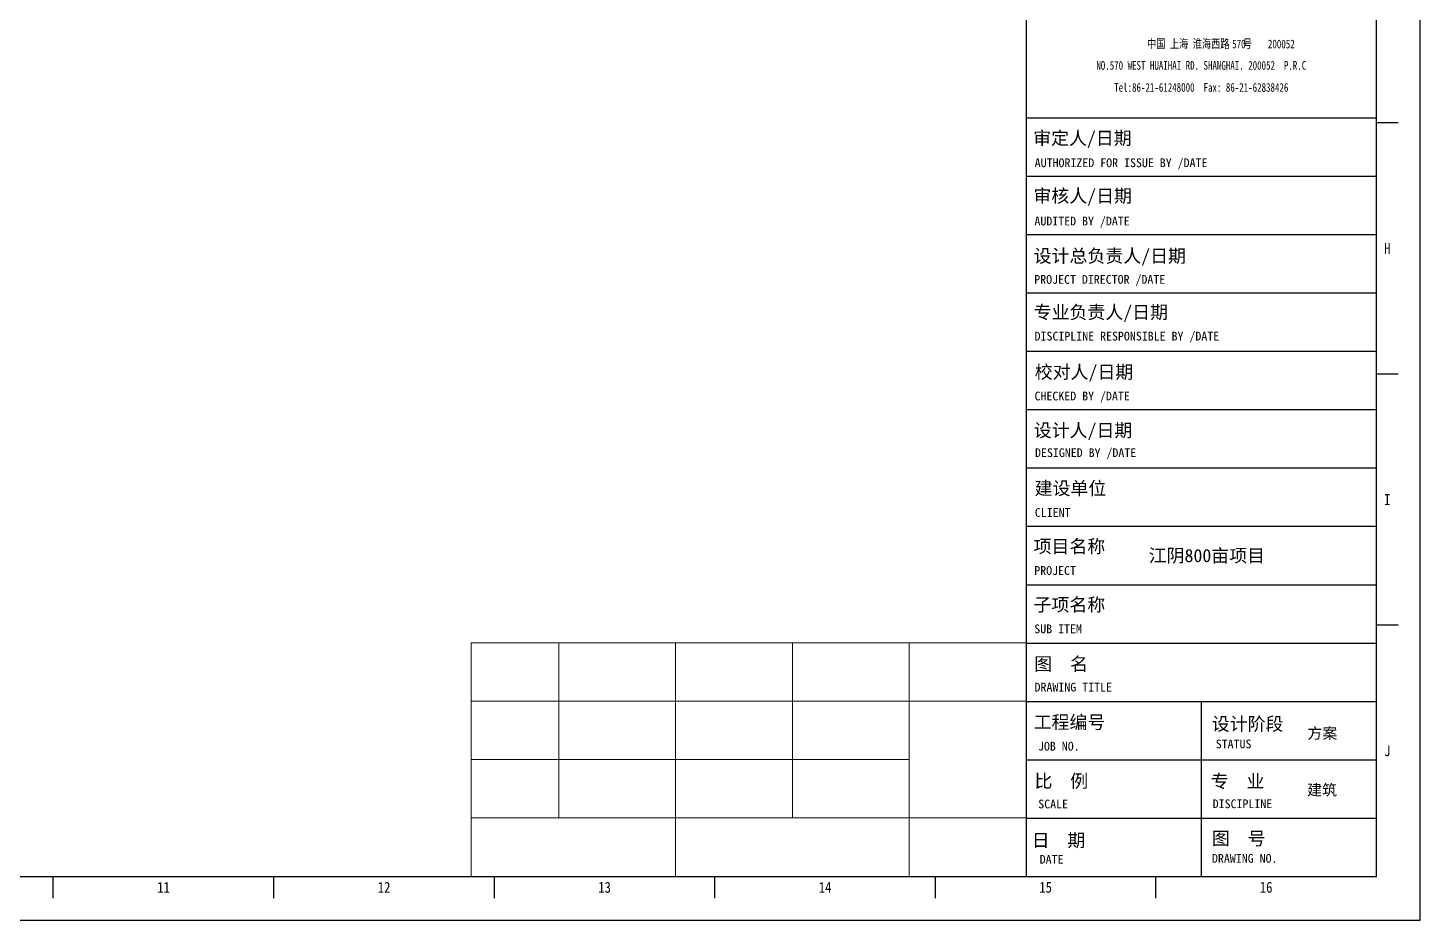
# Model space of a CAD drawing. Extents: x 208319 to 271319, y 1003 to 45500.
# Drawn here: x 247492 to 271319, y 1003 to 16279 of the extents above; entities that cross this region are included whole.
import ezdxf
from ezdxf.enums import TextEntityAlignment as Align

# ---------------------------------------------------------------- set-up
doc = ezdxf.new("R2010")
doc.units = 0
doc.header["$LTSCALE"] = 1000
doc.header["$MEASUREMENT"] = 0
doc.layers.add('tk', color=253, linetype='Continuous')
doc.layers.add('面积', color=190, linetype='Continuous', lineweight=5)
doc.styles.add('TKZ1', font='SIMHEI.TTF', dxfattribs={"width": 0.7})
doc.styles.add('图签栏', font='SimSun.ttf')

# ---------------------------------------------------------------- blocks, each defined once
blk = doc.blocks.new('fasdf')
for p, q in [((405843.7210327036, 689095.5493011763), (405843.7210327036, 733592.5766485762)), ((399101.7471909412, 732843.4684440745), (399101.7471909412, 689844.657505678)), ((405094.6128280855, 689844.657505678), (405094.6128280855, 732843.4684440745)), ((399101.7471693759, 702829.1997174795), (405094.6128173055, 702829.1997174795)), ((399101.7471693759, 702829.1997174795), (405094.6128065223, 702829.1997174795)), ((405469.1669303945, 702744.3007872023), (405094.6128280855, 702744.3007872023)), ((399101.7471693606, 701830.3887781061), (405094.612806507, 701830.3887781061)), ((399101.7471693606, 700831.5778387415), (405094.612806507, 700831.5778387415)), ((399101.7471693606, 699832.766899368), (405094.612806507, 699832.766899368)), ((399101.7471693606, 698833.9559600034), (405094.612806507, 698833.9559600034)), ((405469.1669303945, 698444.4196933608), (405094.6128280855, 698444.4196933608)), ((399101.7471693606, 697835.1450206301), (405094.612806507, 697835.1450206301)), ((399101.7471693759, 696836.3340812654), (405094.6128065223, 696836.3340812654)), ((399101.7471693606, 695837.5231418922), (405094.612806507, 695837.5231418922)), ((399101.7471693606, 694838.7122025274), (405094.612806507, 694838.7122025274)), ((405469.1669303945, 694144.5385995195), (405094.6128280855, 694144.5385995195)), ((399101.7471693606, 693839.9012631541), (405094.612806507, 693839.9012631541)), ((399101.747190939, 692841.0903237895), (405094.6128280855, 692841.0903237895)), ((402098.1800095128, 692841.0903237895), (402098.1800095128, 689844.657505678)), ((399101.747190939, 691842.2793844161), (405094.6128280855, 691842.2793844161)), ((399101.747190939, 690843.4684450515), (405094.6128280855, 690843.4684450515)), ((344716.4915358669, 689844.657505678), (405094.6128280855, 689844.657505678)), ((382452.8173435035, 689470.1034034272), (382452.8173435035, 689844.657505678)), ((386226.4499242672, 689470.1034034272), (386226.4499242672, 689844.657505678)), ((390000.0825050308, 689470.1034034272), (390000.0825050308, 689844.657505678)), ((393773.7150857945, 689470.1034034272), (393773.7150857945, 689844.657505678)), ((397547.3476665582, 689470.1034034272), (397547.3476665582, 689844.657505678)), ((401320.9802473218, 689470.1034034272), (401320.9802473218, 689844.657505678)), ((342843.7210243217, 689095.5493011763), (405843.7210327036, 689095.5493011763))]:
    blk.add_line(p, q)
at = {"style": 'TKZ1'}
for s, height, width, p in [('中国 上海 淮海西路   号    ', 149.8216409003362, 0.7500000001165539, (402221.3669932712, 704102.6836651324)), ('570     200052 ', 149.8216409003362, 0.7500000001165539, (403200.1711302587, 704093.1219126753)), ('NO.570 WEST HUAIHAI RD. SHANGHAI. 200052  P.R.C', 149.8216409003362, 0.7500000001165539, (402098.179016091, 703728.1295628815)), ('Tel:86-21-61248000  Fax: 86-21-62838426', 149.8216409003362, 0.7500000001165539, (402098.179016091, 703353.5754606307)), ('H', 187.2770511254203, 0.8500000001320944, (405281.88987924, 700594.3602402771)), ('I', 187.2770511254203, 0.8500000001320944, (405281.88987924, 696294.4791464359)), ('J', 187.2770511254203, 0.8500000001320944, (405281.88987924, 691994.5980526032)), ('11', 187.2770511254203, 0.8500000001320944, (384339.6336338854, 689657.3804545526)), ('12', 187.2770511254203, 0.8500000001320944, (388113.266214649, 689657.3804545526)), ('13', 187.2770511254203, 0.8500000001320944, (391886.8987954127, 689657.3804545526)), ('14', 187.2770511254203, 0.8500000001320944, (395660.5313761763, 689657.3804545526)), ('15', 187.2770511254203, 0.8500000001320944, (399434.16395694, 689657.3804545526)), ('16', 187.2770511254203, 0.8500000001320944, (403207.7965377037, 689657.3804545526))]:
    blk.add_text(s, height=height, dxfattribs=dict(at, width=width)).set_placement(p, align=Align.MIDDLE)
for s, height, style, p in [('审定人/日期', 224.7324613505043, '图签栏', (399221.7554912244, 702371.2992762963)), ('AUTHORIZED FOR ISSUE BY /DATE', 149.8216409003362, '图签栏', (399247.7056397301, 701986.0856951827)), ('审核人/日期', 224.7324613505043, '图签栏', (399225.7752457416, 701382.7954216064)), ('AUDITED BY /DATE', 149.8216409003362, '图签栏', (399242.7716461342, 700988.3159161529)), ('设计总负责人/日期', 224.7324613505043, '图签栏', (399230.3356257958, 700354.7372866736)), ('PROJECT DIRECTOR /DATE', 149.8216409003362, '图签栏', (399239.8870922641, 699989.144111116)), ('专业负责人/日期', 224.7324613505043, '图签栏', (399230.9356061642, 699391.0851120262)), ('DISCIPLINE RESPONSIBLE BY /DATE', 149.8216409003362, '图签栏', (399245.3736478031, 699018.4559548686)), ('校对人/日期', 224.7324613505043, '图签栏', (399248.3761420645, 698367.9887818857)), ('CHECKED BY /DATE', 149.8216409003362, '图签栏', (399244.1861635878, 697993.0788968706)), ('设计人/日期', 224.7324613505043, '图签栏', (399232.1559713534, 697369.1778425211)), ('DESIGNED BY /DATE', 149.8216409003362, '图签栏', (399252.2959891468, 697023.1949658217)), ('建设单位', 224.7324613505043, '图签栏', (399246.2381450782, 696376.5961949558)), ('CLIENT', 149.8216409003362, '图签栏', (399249.2596281813, 695999.8470343596)), ('项目名称', 224.7324613505043, '图签栏', (399228.0952598409, 695382.931477446)), ('江阴800亩项目', 224.7324613505043, 'TKZ1', (401198.1680341228, 695224.6478700435)), ('PROJECT', 149.8216409003362, '图签栏', (399239.9812478691, 695006.0620253419)), ('子项名称', 224.7324613505043, '图签栏', (399228.0952598409, 694384.1205380727)), ('SUB ITEM', 149.8216409003362, '图签栏', (399239.9812478691, 694007.2510859687)), ('图  名', 224.7324613505043, '图签栏', (399240.5560795505, 693370.2664663247)), ('DRAWING TITLE', 149.8216409003362, '图签栏', (399244.5837735797, 693009.2288802925)), ('工程编号', 224.7324613505043, '图签栏', (399229.691946225, 692372.0312013335)), ('设计阶段', 224.7324613505043, '图签栏', (402278.2813553921, 692342.8029026564)), ('方案', 187.2770511254203, 'TKZ1', (403914.6689525147, 692201.651570643)), ('STATUS', 149.8216409003362, '图签栏', (402345.0432411365, 692037.2901587368)), ('JOB NO.', 149.8216409003362, '图签栏', (399303.3004610845, 691998.5166352966)), ('比  例', 224.7324613505043, '图签栏', (399243.7138947093, 691365.6108059922)), ('专  业', 224.7324613505043, '图签栏', (402261.3777249226, 691361.6646821476)), ('建筑', 187.2770511254203, 'TKZ1', (403909.9102763162, 691231.3770892654)), ('SCALE', 149.8216409003362, '图签栏', (399307.9635108189, 691009.2026568382)), ('DISCIPLINE', 149.8216409003362, '图签栏', (402293.4199014984, 691012.7884345851)), ('日  期', 224.7324613505043, '图签栏', (399195.9605429979, 690351.924478159)), ('图  号', 224.7324613505043, '图签栏', (402279.5974373682, 690382.0070969735)), ('DATE', 149.8216409003362, '图签栏', (399332.8139362412, 690061.5244888507)), ('DRAWING NO.', 149.8216409003362, '图签栏', (402281.3154772896, 690077.9184696976))]:
    blk.add_text(s, height=height, dxfattribs=dict(style=style)).set_placement(p)

msp = doc.modelspace()

# ---------------------------------------------------------------- linework, layer by layer
at = {"layer": '面积', "color": 2}
for p, q in [((255076.9031017618, 5752.344672993931), (264576.9031017618, 5752.344672993931)), ((255076.9031017618, 5752.344672993931), (255076.9031017628, 1752.344672993931)), ((256576.9031017618, 5752.344672993931), (256576.9031017618, 2752.344672993931)), ((258576.9031017618, 5752.344672993931), (258576.9031017628, 1752.344672993931)), ((260576.9031017618, 5752.344672993931), (260576.9031017618, 2752.344672993931)), ((262576.9031017618, 5752.344672993931), (262576.9031017628, 1752.344672993931)), ((264576.9031017618, 5752.344672993931), (264576.9031017628, 1752.344672993931)), ((255076.9031017618, 4752.344672993931), (264576.9031017621, 4752.344672993931)), ((255076.9031017618, 3752.344672993931), (262576.9031017618, 3752.344672993931)), ((255076.9031017618, 2752.344672993931), (264576.9031017625, 2752.344672993931)), ((255076.9031017618, 1752.344672993931), (262576.9031017618, 1752.344672993931))]:
    msp.add_line(p, q, dxfattribs=at)

# ---------------------------------------------------------------- block references
at = {"layer": 'tk'}
msp.add_blockref('fasdf', (-134524.8441107598, -688092.312832684), dxfattribs=at)

doc.saveas('drawing.dxf')
